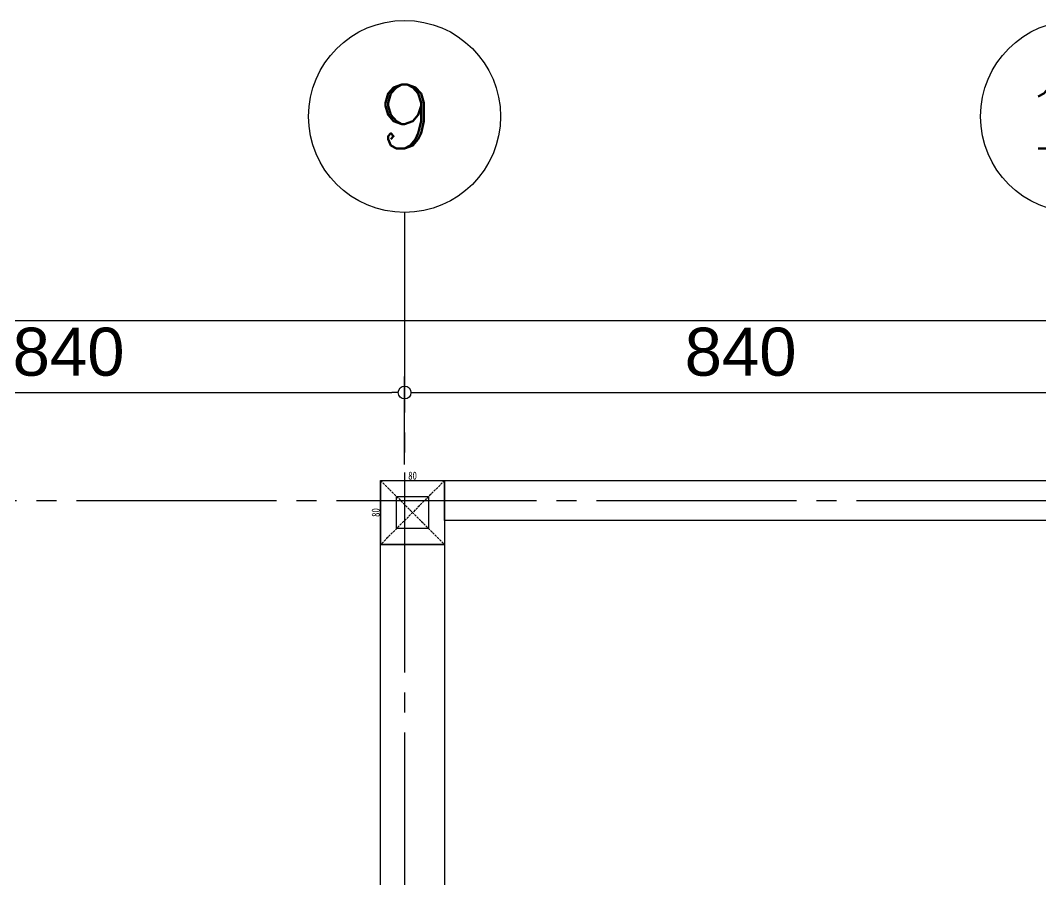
# Model space of a CAD drawing. Extents: x -3080 to 28500, y -1326 to 31609.
# Drawn here: x 6360 to 7635, y 9451 to 10525 of the extents above; entities that cross this region are included whole.
import ezdxf
from ezdxf.enums import TextEntityAlignment as Align

# ---------------------------------------------------------------- set-up
doc = ezdxf.new("R2010")
doc.units = 0
doc.header["$LTSCALE"] = 100
doc.linetypes.add('X-S-FAB-L05$0$COL-CEN-LIN', pattern=[3.25, 2.5, -0.25, 0.25, -0.25])
doc.linetypes.add('X-S-FAB-L05$0$HIDDEN', pattern=[0.4, 0.3, -0.1])
for name, color, linetype in [('0-xref', 8, 'Continuous'), ('X-S-FAB-L05$0$0-MC', 8, 'Continuous'), ('X-S-FAB-L05$0$0-NC', 8, 'Continuous'), ('X-S-FAB-L05$0$BEAM', 8, 'Continuous'), ('X-S-FAB-L05$0$BEAM-RC(P)', 8, 'Continuous'), ('X-S-FAB-L05$0$BLOCK', 8, 'Continuous'), ('X-S-FAB-L05$0$CCL', 8, 'X-S-FAB-L05$0$COL-CEN-LIN'), ('X-S-FAB-L05$0$COL', 8, 'Continuous'), ('X-S-FAB-L05$0$COL-S', 8, 'Continuous')]:
    doc.layers.add(name, color=color, linetype=linetype)
doc.layers.add('X-S-FAB-L05$0$A-BLOCK', color=8, linetype='Continuous', plot=False)
doc.layers.add('X-S-FAB-L05$0$DIM', color=8, linetype='Continuous', plot=False)
doc.styles.add('X-S-FAB-L05$0$COL-NUM', font='romanc')
doc.styles.add('X-S-FAB-L05$0$DIM', font='', dxfattribs={"width": 0.8})
doc.styles.add('X-S-FAB-L05$0$Gen-Text', font='arial.ttf', dxfattribs={"height": 2.5})
doc.styles.get('X-S-FAB-L05$0$DIM').set_extended_font_data('MingLiU')
doc.dimstyles.new('X-S-FAB-L05$0$CIRL', dxfattribs={"dimtxt": 50, "dimasz": 25, "dimexe": 16, "dimexo": 0, "dimgap": 6, "dimtad": 1, "dimdsep": 46, "dimtxsty": 'X-S-FAB-L05$0$DIM', "dimblk": 'X-S-FAB-L05$0$_DotBlank', "dimcen": 10, "dimdle": 16, "dimclrd": 256, "dimclre": 256, "dimclrt": 6, "dimadec": 0, "dimazin": 0, "dimtfac": 1, "dimtix": 1, "dimtmove": 2, "dimatfit": 3, "dimldrblk": 'X-S-FAB-L05$0$ARROW', "dimfxl": 1, "dimtolj": 1, "dimtzin": 0, "dimarcsym": 0})
doc.dimstyles.new('X-S-FAB-L05$0$JJP_005_defpoint', dxfattribs={"dimtxt": 20, "dimasz": 0.5, "dimexe": 0.5, "dimexo": 0.5, "dimgap": 0.5, "dimtad": 1, "dimdsep": 46, "dimtxsty": 'X-S-FAB-L05$0$DIM', "dimblk": 'X-S-FAB-L05$0$_None', "dimcen": 10, "dimclrd": 256, "dimclre": 256, "dimclrt": 256, "dimadec": 0, "dimazin": 0, "dimtfac": 1, "dimtix": 1, "dimtmove": 2, "dimatfit": 3, "dimldrblk": 'X-S-FAB-L05$0$_None', "dimfxl": 0.5, "dimtolj": 1, "dimtzin": 0, "dimarcsym": 0})

# ---------------------------------------------------------------- blocks, each defined once
blk = doc.blocks.new('X-S-FAB-L05$0$cn-y')
at = {"layer": 'X-S-FAB-L05$0$0-MC'}
blk.add_circle((-50, 0), 50, dxfattribs=at)
at = {"layer": 'X-S-FAB-L05$0$0-NC', "style": 'X-S-FAB-L05$0$COL-NUM'}
blk.add_attdef('GRID-Y', text='', height=50, dxfattribs=at).set_placement((-50, 0), align=Align.MIDDLE_CENTER)
blk = doc.blocks.new('X-S-FAB-L05$0$_DotBlank')
at = {"color": 0, "linetype": 'ByBlock', "lineweight": -2}
blk.add_line((-0.5, 0), (-1, 0), dxfattribs=at)
blk.add_circle((0, 0), 0.5, dxfattribs=at)
blk = doc.blocks.new('*D68')
at = {"layer": 'DefPoints', "color": 0, "transparency": 16777216}
for p in [(0, 10870), (-26160, 10780), (0, 10780)]:
    blk.add_point(p, dxfattribs=at)
at = {"layer": 'X-S-FAB-L05$0$DIM', "lineweight": -2, "transparency": 16777216}
for p, q in [((-26160, 10780), (-26160, 10890)), ((0, 10780), (0, 10890)), ((-26144, 10870), (-16, 10870))]:
    blk.add_line(p, q, dxfattribs=at)
at = {"layer": 'X-S-FAB-L05$0$DIM', "lineweight": -2, "transparency": 16777216, "xscale": 16, "yscale": 16, "zscale": 16, "rotation": 180}
blk.add_blockref('X-S-FAB-L05$0$_DotBlank', (-26160, 10870), dxfattribs=at)
at = {"layer": 'X-S-FAB-L05$0$DIM', "lineweight": -2, "transparency": 16777216, "xscale": 16, "yscale": 16, "zscale": 16}
blk.add_blockref('X-S-FAB-L05$0$_DotBlank', (0, 10870), dxfattribs=at)
at = {"layer": 'X-S-FAB-L05$0$DIM', "color": 6, "transparency": 16777216, "insert": (-13080, 10920.6), "char_height": 2.5, "attachment_point": 5, "style": 'X-S-FAB-L05$0$Gen-Text'}
blk.add_mtext('\\A1;{\\H24x;26160}', dxfattribs=at)
blk = doc.blocks.new('X-S-FAB-L05$0$ARROW')
at = {"color": 3}
blk.add_solid([(0, 0), (-2.4, -0.4), (-2.4, 0.4)], dxfattribs=at)
blk = doc.blocks.new('*D76')
at = {"layer": 'DefPoints', "color": 0, "transparency": 16777216}
for p in [(-19320, 10780), (-20160, 10690), (-19320, 10690)]:
    blk.add_point(p, dxfattribs=at)
at = {"layer": 'X-S-FAB-L05$0$DIM', "lineweight": -2, "transparency": 16777216}
for p, q in [((-20160, 10690), (-20160, 10800)), ((-19320, 10690), (-19320, 10800)), ((-20144, 10780), (-19336, 10780))]:
    blk.add_line(p, q, dxfattribs=at)
at = {"layer": 'X-S-FAB-L05$0$DIM', "lineweight": -2, "transparency": 16777216, "xscale": 16, "yscale": 16, "zscale": 16, "rotation": 180}
blk.add_blockref('X-S-FAB-L05$0$_DotBlank', (-20160, 10780), dxfattribs=at)
at = {"layer": 'X-S-FAB-L05$0$DIM', "lineweight": -2, "transparency": 16777216, "xscale": 16, "yscale": 16, "zscale": 16}
blk.add_blockref('X-S-FAB-L05$0$_DotBlank', (-19320, 10780), dxfattribs=at)
at = {"layer": 'X-S-FAB-L05$0$DIM', "color": 6, "transparency": 16777216, "insert": (-19740, 10830.6), "char_height": 2.5, "attachment_point": 5, "style": 'X-S-FAB-L05$0$Gen-Text'}
blk.add_mtext('\\A1;{\\H24x;840}', dxfattribs=at)
blk = doc.blocks.new('*D77')
at = {"layer": 'DefPoints', "color": 0, "transparency": 16777216}
for p in [(-18480, 10780), (-19320, 10690), (-18480, 10690)]:
    blk.add_point(p, dxfattribs=at)
at = {"layer": 'X-S-FAB-L05$0$DIM', "lineweight": -2, "transparency": 16777216}
for p, q in [((-19320, 10690), (-19320, 10800)), ((-18480, 10690), (-18480, 10800)), ((-19304, 10780), (-18496, 10780))]:
    blk.add_line(p, q, dxfattribs=at)
at = {"layer": 'X-S-FAB-L05$0$DIM', "lineweight": -2, "transparency": 16777216, "xscale": 16, "yscale": 16, "zscale": 16, "rotation": 180}
blk.add_blockref('X-S-FAB-L05$0$_DotBlank', (-19320, 10780), dxfattribs=at)
at = {"layer": 'X-S-FAB-L05$0$DIM', "lineweight": -2, "transparency": 16777216, "xscale": 16, "yscale": 16, "zscale": 16}
blk.add_blockref('X-S-FAB-L05$0$_DotBlank', (-18480, 10780), dxfattribs=at)
at = {"layer": 'X-S-FAB-L05$0$DIM', "color": 6, "transparency": 16777216, "insert": (-18900, 10830.6), "char_height": 2.5, "attachment_point": 5, "style": 'X-S-FAB-L05$0$Gen-Text'}
blk.add_mtext('\\A1;{\\H24x;840}', dxfattribs=at)
blk = doc.blocks.new('*D176')
at = {"layer": 'DefPoints', "lineweight": -2, "transparency": 16777216}
blk.add_line((0, 0), (80, 0), dxfattribs=at)
at = {"layer": 'DefPoints', "color": 0, "transparency": 16777216}
for p in [(0, 0), (80, 0), (80, 0)]:
    blk.add_point(p, dxfattribs=at)
at = {"layer": 'DefPoints', "transparency": 16777216, "insert": (40, 6.1), "char_height": 10, "attachment_point": 5, "style": 'X-S-FAB-L05$0$DIM'}
blk.add_mtext('\\A1;80', dxfattribs=at)
blk = doc.blocks.new('X-S-FAB-L05$0$_None')
blk = doc.blocks.new('*D177')
at = {"layer": 'DefPoints', "lineweight": -2, "transparency": 16777216}
blk.add_line((0, 0), (0, -80), dxfattribs=at)
at = {"layer": 'DefPoints', "color": 0, "transparency": 16777216}
for p in [(0, 0), (0, -80), (0, -80)]:
    blk.add_point(p, dxfattribs=at)
at = {"layer": 'DefPoints', "transparency": 16777216, "insert": (-6.1, -40), "char_height": 10, "attachment_point": 5, "rotation": 90, "style": 'X-S-FAB-L05$0$DIM'}
blk.add_mtext('\\A1;80', dxfattribs=at)
blk = doc.blocks.new('X-S-FAB-L05$0$FAB2-L05')
at = {"layer": 'X-S-FAB-L05$0$CCL'}
for p, q in [((-19320, 11005), (-19320, 0)), ((-26880, 10645), (1210, 10645))]:
    blk.add_line(p, q, dxfattribs=at)
at = {"layer": 'X-S-FAB-L05$0$A-BLOCK'}
ref = blk.add_blockref('X-S-FAB-L05$0$cn-y', (-19200, 11125), dxfattribs=dict(at, xscale=2.399999999999997, yscale=2.399999999999997, zscale=2.399999999999997))
ref.add_attrib('GRID-Y', '9', dxfattribs={"layer": 'X-S-FAB-L05$0$0-NC', "height": 80, "style": 'X-S-FAB-L05$0$COL-NUM'}).set_placement((-19320, 11125), align=Align.MIDDLE_CENTER)
ref = blk.add_blockref('X-S-FAB-L05$0$cn-y', (-18360, 11125), dxfattribs=dict(at, xscale=2.399999999999997, yscale=2.399999999999997, zscale=2.399999999999997))
ref.add_attrib('GRID-Y', '10', dxfattribs={"layer": 'X-S-FAB-L05$0$0-NC', "height": 80, "style": 'X-S-FAB-L05$0$COL-NUM'}).set_placement((-18480, 11125), align=Align.MIDDLE_CENTER)
at = {"layer": 'X-S-FAB-L05$0$DIM'}
for base, p1, p2, picture, middle in [((0, 10870), (-26160, 10780), (0, 10780), '*D68', (-13080, 10920.634)), ((-19320, 10780), (-20160, 10690), (-19320, 10690), '*D76', (-19740, 10830.634)), ((-18480, 10780), (-19320, 10690), (-18480, 10690), '*D77', (-18900, 10830.634))]:
    dim = blk.add_linear_dim(base=base, p1=p1, p2=p2, text='{\\H24x;<>}', dimstyle='X-S-FAB-L05$0$CIRL', override={"dimtxt": 60, "dimasz": 16, "dimexe": 20, "dimgap": 20, "dimtxsty": 'X-S-FAB-L05$0$Gen-Text'}, dxfattribs=at)
    dim.commit()
    dim.dimension.update_dxf_attribs({"geometry": picture, "text_midpoint": middle})
blk = doc.blocks.new('*U63')
at = {"layer": 'DefPoints', "linetype": 'X-S-FAB-L05$0$HIDDEN', "ltscale": 0.1}
for p, q in [((80, 0), (0, -80)), ((0, 0), (80, -80))]:
    blk.add_line(p, q, dxfattribs=at)
at = {"layer": 'X-S-FAB-L05$0$COL', "ltscale": 0.1}
blk.add_lwpolyline([(0, 0), (80, 0), (80, -80), (0, -80)], close=True, dxfattribs=at)
at = {"layer": 'DefPoints'}
dim = blk.add_linear_dim(base=(0, -80), p1=(0, 0), p2=(0, -80), angle=90, dimstyle='X-S-FAB-L05$0$JJP_005_defpoint', override={"dimtxt": 10}, dxfattribs=at)
dim.commit()
dim.dimension.update_dxf_attribs({"geometry": '*D177', "text_midpoint": (-6.067, -40)})
dim = blk.add_linear_dim(base=(80, 0), p1=(0, 0), p2=(80, 0), dimstyle='X-S-FAB-L05$0$JJP_005_defpoint', override={"dimtxt": 10}, dxfattribs=at)
dim.commit()
dim.dimension.update_dxf_attribs({"geometry": '*D176', "text_midpoint": (40, 6.067)})
blk = doc.blocks.new('X-S-FAB-L05')
at = {"layer": 'X-S-FAB-L05$0$BEAM-RC(P)'}
for points in [[(6890, 9900), (6890, 9950), (7740, 9950), (7740, 9900)], [(6810, 9870), (6890, 9870), (6890, 9381), (6810, 9381)]]:
    blk.add_lwpolyline(points, close=True, dxfattribs=at)
at = {"layer": 'X-S-FAB-L05$0$CCL'}
blk.add_lwpolyline([(6890, 9870), (6810, 9870), (6810, 9950), (6890, 9950)], close=True, dxfattribs=at)
at = {"layer": 'X-S-FAB-L05$0$COL-S'}
blk.add_lwpolyline([(6830, 9930), (6870, 9930), (6870, 9890), (6830, 9890)], close=True, dxfattribs=at)
at = {"layer": 'X-S-FAB-L05$0$BEAM'}
blk.add_blockref('*U63', (6810, 9950), dxfattribs=at)
at = {"layer": 'X-S-FAB-L05$0$BLOCK'}
blk.add_blockref('X-S-FAB-L05$0$FAB2-L05', (26160, -720), dxfattribs=at)

msp = doc.modelspace()

# ---------------------------------------------------------------- block references
at = {"layer": '0-xref'}
msp.add_blockref('X-S-FAB-L05', (0, 0), dxfattribs=at)

doc.saveas('drawing.dxf')
